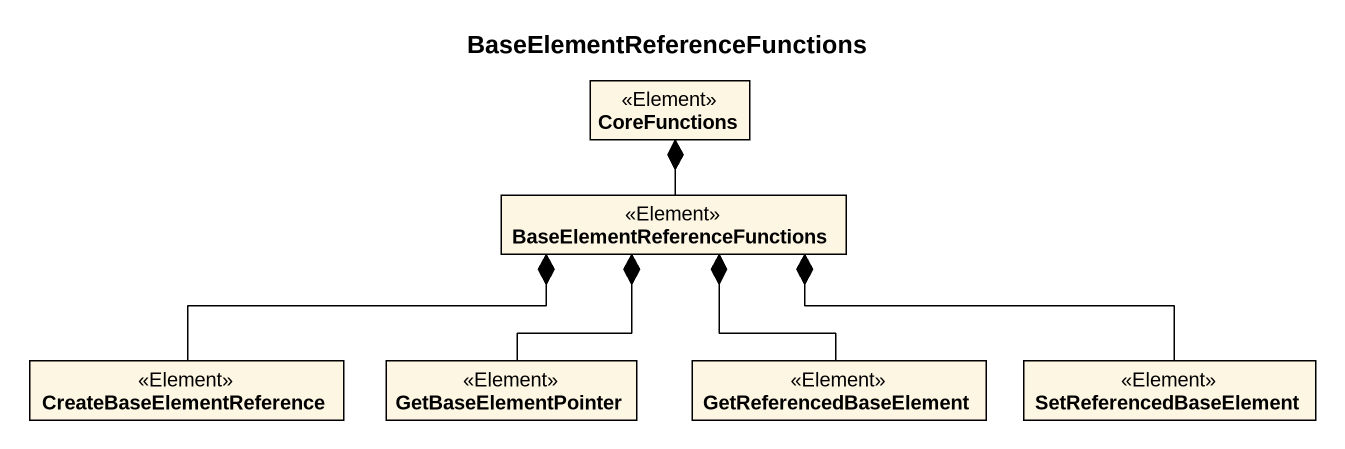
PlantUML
@startuml
title BaseElementReferenceFunctions
hide circle
hide empty members
class CoreFunctions <<Element>>
class "BaseElementReferenceFunctions" as BaseElementReferenceFunction <<Element>>
class CreateBaseElementReference <<Element>>
class GetBaseElementPointer <<Element>>
class GetReferencedBaseElement <<Element>>
class SetReferencedBaseElement <<Element>>
CoreFunctions *-- BaseElementReferenceFunction
BaseElementReferenceFunction *-left- CreateBaseElementReference
BaseElementReferenceFunction *-- GetBaseElementPointer
BaseElementReferenceFunction *-- GetReferencedBaseElement
BaseElementReferenceFunction *-right- SetReferencedBaseElement
@enduml
